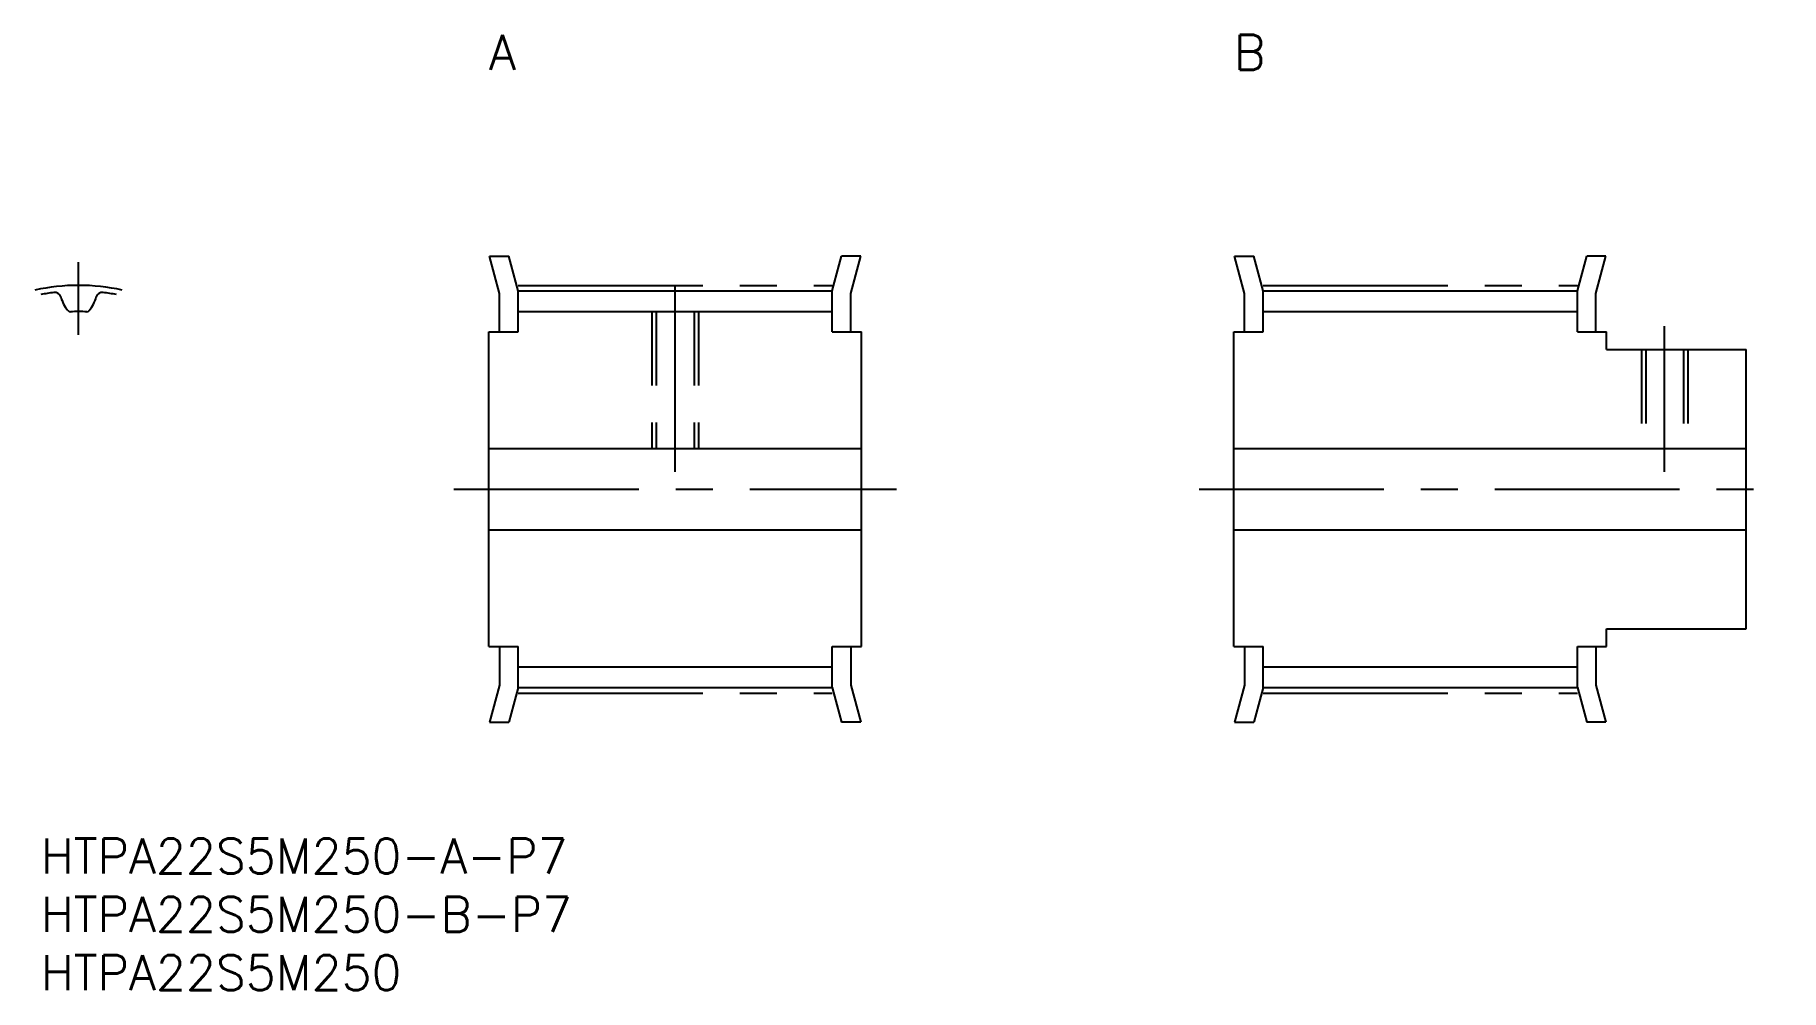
# Model space of a CAD drawing. Extents: x 0 to 150, y -13 to 69.
import ezdxf

# ---------------------------------------------------------------- set-up
doc = ezdxf.new("R2010")
doc.units = 0
doc.header["$LTSCALE"] = 0.5
doc.linetypes.add('CENTER', pattern=[50.8, 31.75, -6.35, 6.35, -6.35])
doc.linetypes.add('DASHED', pattern=[19.05, 12.7, -6.35])
for name, color, linetype in [('MSM_CENTER', 1, 'CENTER'), ('MSM_CONTINUOUS', 7, 'CONTINUOUS'), ('MSM_DASHED', 4, 'DASHED'), ('MSM_PART_NUMBER', 7, 'CONTINUOUS')]:
    doc.layers.add(name, color=color, linetype=linetype)
doc.styles.get("Standard").update_dxf_attribs({"font": 'txt.shx', "height": 3, "bigfont": 'bigfont.shx'})

# ---------------------------------------------------------------- blocks, each defined once
blk = doc.blocks.new('*U3')
at = {"layer": 'MSM_PART_NUMBER'}
blk.add_text('HTPA22S5M250-A-P7', height=3, dxfattribs=at).set_placement((0, -3))
blk = doc.blocks.new('*U4')
at = {"layer": 'MSM_PART_NUMBER'}
blk.add_text('HTPA22S5M250-B-P7', height=3, dxfattribs=at).set_placement((0, -8))
blk = doc.blocks.new('*U5')
at = {"layer": 'MSM_PART_NUMBER'}
blk.add_text('HTPA22S5M250', height=3, dxfattribs=at).set_placement((0, -13))
blk = doc.blocks.new('*U6')
at = {"layer": 'MSM_PART_NUMBER'}
blk.add_text('A', height=3, dxfattribs=at).set_placement((38.5, 66))
blk = doc.blocks.new('*U7')
at = {"layer": 'MSM_PART_NUMBER'}
blk.add_text('B', height=3, dxfattribs=at).set_placement((102.5, 66))

msp = doc.modelspace()

# ---------------------------------------------------------------- linework, layer by layer
at = {"layer": 'MSM_CENTER'}
for p, q in [((3.25, 43.25), (3.25, 49.5)), ((54.5, 31.5), (54.5, 49.5)), ((41, 47.5), (68, 47.5)), ((105, 47.5), (132, 47.5)), ((139.5, 31.5), (139.5, 44)), ((35.5, 30), (73.5, 30)), ((99.5, 30), (149.5, 30)), ((41, 12.49), (68, 12.49)), ((105, 12.49), (132, 12.49))]:
    msp.add_line(p, q, dxfattribs=at)
msp.add_arc((3.25, 30), 17.5, 77.63, 102.37, dxfattribs=at)
at = {"layer": 'MSM_CONTINUOUS'}
for p, q in [((38.55, 50), (40.2, 50)), ((39.4, 46.81), (38.55, 50)), ((41, 47.02), (40.2, 50)), ((68, 47.02), (68.8, 50)), ((70.45, 50), (68.8, 50)), ((69.6, 46.81), (70.45, 50)), ((103.4, 46.81), (102.55, 50)), ((102.55, 50), (104.2, 50)), ((105, 47.02), (104.2, 50)), ((132, 47.02), (132.8, 50)), ((134.45, 50), (132.8, 50)), ((133.6, 46.81), (134.45, 50)), ((39.4, 43.5), (39.4, 46.81)), ((41, 47.02), (68, 47.02)), ((41, 43.5), (41, 47.02)), ((68, 43.5), (68, 47.02)), ((69.6, 43.5), (69.6, 46.81)), ((103.4, 43.5), (103.4, 46.81)), ((105, 47.02), (132, 47.02)), ((105, 43.5), (105, 47.02)), ((132, 43.5), (132, 47.02)), ((133.6, 43.5), (133.6, 46.81)), ((41, 45.25), (68, 45.25)), ((105, 45.25), (132, 45.25)), ((38.5, 16.5), (38.5, 43.5)), ((38.5, 43.5), (41, 43.5)), ((68, 43.5), (70.5, 43.5)), ((70.5, 16.5), (70.5, 43.5)), ((102.5, 43.5), (105, 43.5)), ((102.5, 16.5), (102.5, 43.5)), ((132, 43.5), (134.5, 43.5)), ((134.5, 42), (134.5, 43.5)), ((134.5, 42), (146.5, 42)), ((146.5, 18), (146.5, 42)), ((38.5, 33.5), (70.5, 33.5)), ((102.5, 33.5), (146.5, 33.5)), ((38.5, 26.5), (70.5, 26.5)), ((102.5, 26.5), (146.5, 26.5)), ((134.5, 18), (146.5, 18)), ((134.5, 16.5), (134.5, 18)), ((38.5, 16.5), (41, 16.5)), ((39.4, 16.5), (39.4, 13.19)), ((41, 12.97), (41, 16.5)), ((68, 12.97), (68, 16.5)), ((68, 16.5), (70.5, 16.5)), ((69.6, 16.5), (69.6, 13.19)), ((102.5, 16.5), (105, 16.5)), ((103.4, 16.5), (103.4, 13.19)), ((105, 12.97), (105, 16.5)), ((132, 16.5), (134.5, 16.5)), ((132, 12.97), (132, 16.5)), ((133.6, 16.5), (133.6, 13.19)), ((41, 14.74), (68, 14.74)), ((105, 14.74), (132, 14.74)), ((39.4, 13.19), (38.55, 10)), ((41, 12.97), (40.2, 10)), ((41, 12.97), (68, 12.97)), ((68, 12.97), (68.8, 10)), ((69.6, 13.19), (70.45, 10)), ((103.4, 13.19), (102.55, 10)), ((105, 12.97), (104.2, 10)), ((105, 12.97), (132, 12.97)), ((132, 12.97), (132.8, 10)), ((133.6, 13.19), (134.45, 10)), ((38.55, 10), (40.2, 10)), ((70.45, 10), (68.8, 10)), ((102.55, 10), (104.2, 10)), ((134.45, 10), (132.8, 10))]:
    msp.add_line(p, q, dxfattribs=at)
for centre, radius, start, end in [((3.25, 30), 17.02, 97.1495, 101.0051), ((1.2, 46.35), 0.55, 16.0745, 97.1495), ((5.3, 46.35), 0.55, 82.8505, 163.9255), ((3.25, 30), 17.02, 78.9949, 82.8505), ((4.87, 47.41), 3.28, 196.0745, 219.3367), ((2.54, 45.49), 0.25, 219.3367, 272.6417), ((3.25, 30), 15.25, 87.3583, 92.6417), ((3.96, 45.49), 0.25, 267.3583, 320.6633), ((1.62, 47.41), 3.28, 320.6633, 343.9255)]:
    msp.add_arc(centre, radius, start, end, dxfattribs=at)
at = {"layer": 'MSM_DASHED'}
for p, q in [((52.5, 45.25), (52.5, 33.5)), ((52.88, 45.25), (52.88, 33.5)), ((56.12, 45.25), (56.12, 33.5)), ((56.5, 45.25), (56.5, 33.5)), ((137.5, 42), (137.5, 33.5)), ((137.88, 42), (137.88, 33.5)), ((141.12, 42), (141.12, 33.5)), ((141.5, 42), (141.5, 33.5))]:
    msp.add_line(p, q, dxfattribs=at)

# ---------------------------------------------------------------- block references
at = {"layer": 'MSM_CONTINUOUS'}
for name in ['*U6', '*U7', '*U3', '*U4', '*U5']:
    msp.add_blockref(name, (0, 0), dxfattribs=at)

doc.saveas('drawing.dxf')
